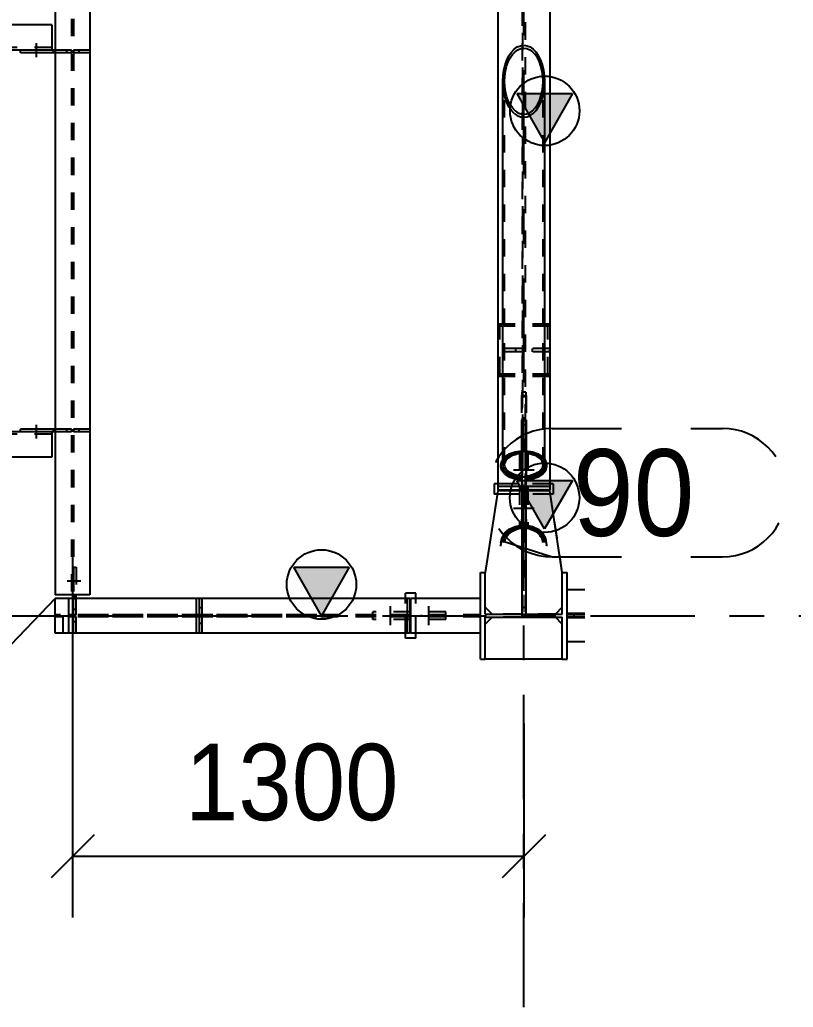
# Model space of a CAD drawing. Header units: millimetres. Extents: x 0 to 594, y 0 to 420.
# Drawn here: x 546.57 to 568.86, y 321.51 to 349.97 of the extents above; entities that cross this region are included whole.
import ezdxf

# ---------------------------------------------------------------- set-up
doc = ezdxf.new("R2010")
doc.units = ezdxf.units.MM
doc.header["$MEASUREMENT"] = 0
for name, pattern in [('XKITLINE00', [0]), ('XKITLINE02', [4, 2, -2]), ('XKITLINE03', [6, 3, -1, 1, -1]), ('XKITLINE04', [3, 0.5, -0.5, 0.5, -0.5, 0.5, -0.5])]:
    doc.linetypes.add(name, pattern=pattern)
for name, color, linetype in [('dimension', 7, 'Continuous'), ('grid', 7, 'Continuous'), ('mark', 7, 'Continuous'), ('part1', 7, 'Continuous')]:
    doc.layers.add(name, color=color, linetype=linetype)
doc.styles.add('STYLE_1', font='arial.ttf', dxfattribs={"height": 0.2})

# ---------------------------------------------------------------- blocks, each defined once
blk = doc.blocks.new('*D2944')
at = {"layer": 'mark', "color": 1, "linetype": 'XKITLINE00'}
for p, q in [((1714.029, 1872.445), (1707.972, 1866.12)), ((1701.21, 1866.12), (1707.972, 1866.12)), ((1707.972, 1866.12), (1707.972, 1866.12)), ((1701.21, 1862.42), (1707.972, 1862.42))]:
    blk.add_line(p, q, dxfattribs=at)
for centre, start, end in [((1701.21, 1864.27), 90, -90), ((1707.972, 1864.27), -90, 90)]:
    blk.add_arc(centre, 1.85, start, end, dxfattribs=at)
at = {"layer": 'mark', "color": 1, "style": 'STYLE_1', "width": 0.9}
blk.add_text('152', height=2.5, dxfattribs=at).set_placement((1701.81, 1863.02))
blk = doc.blocks.new('*D2950')
at = {"layer": 'grid', "color": 4, "linetype": 'XKITLINE03'}
blk.add_line((1687.456, 1871.945), (1739.284, 1871.945), dxfattribs=at)
blk = doc.blocks.new('*D2951')
at = {"layer": 'grid', "color": 4, "linetype": 'XKITLINE03'}
blk.add_line((1727.529, 1860.663), (1727.529, 1913.875), dxfattribs=at)
blk = doc.blocks.new('*D2952')
at = {"layer": 'part1', "color": 0, "linetype": 'XKITLINE00'}
for p, q in [((1726.279, 1870.695), (1726.279, 1873.195)), ((1726.279, 1873.195), (1726.419, 1873.195)), ((1726.419, 1871.99), (1726.419, 1873.195)), ((1728.639, 1873.195), (1728.779, 1873.195)), ((1728.639, 1871.99), (1728.639, 1873.195)), ((1728.779, 1870.695), (1728.779, 1873.195)), ((1726.419, 1871.99), (1728.639, 1871.99)), ((1726.419, 1871.9), (1728.639, 1871.9)), ((1726.419, 1870.695), (1726.419, 1871.9)), ((1728.639, 1870.695), (1728.639, 1871.9)), ((1726.279, 1870.695), (1726.419, 1870.695)), ((1728.639, 1870.695), (1728.779, 1870.695))]:
    blk.add_line(p, q, dxfattribs=at)
blk = doc.blocks.new('*D2955')
at = {"layer": 'part1', "color": 0, "linetype": 'XKITLINE00'}
for p, q in [((1714.029, 1905.145), (1714.029, 1872.545)), ((1715.029, 1905.145), (1715.029, 1872.545)), ((1715.029, 1872.545), (1714.029, 1872.545))]:
    blk.add_line(p, q, dxfattribs=at)
at = {"layer": 'part1', "color": 2, "linetype": 'XKITLINE04'}
for p, q in [((1714.501, 1905.145), (1714.501, 1872.545)), ((1714.556, 1905.145), (1714.556, 1872.545))]:
    blk.add_line(p, q, dxfattribs=at)
blk = doc.blocks.new('*D2960')
at = {"layer": 'part1', "color": 0, "linetype": 'XKITLINE00'}
for p, q in [((1709.115, 1876.515), (1709.115, 1877.245)), ((1713.929, 1877.245), (1709.115, 1877.245)), ((1713.929, 1877.245), (1713.929, 1876.515)), ((1713.929, 1876.515), (1709.115, 1876.515))]:
    blk.add_line(p, q, dxfattribs=at)
at = {"layer": 'part1', "color": 2, "linetype": 'XKITLINE04'}
for p, q in [((1709.943, 1876.515), (1709.943, 1877.245)), ((1709.145, 1876.515), (1709.173, 1877.175)), ((1713.929, 1877.175), (1709.173, 1877.175)), ((1709.913, 1876.515), (1709.885, 1877.175)), ((1709.115, 1876.515), (1709.145, 1876.515))]:
    blk.add_line(p, q, dxfattribs=at)
blk = doc.blocks.new('*D2961')
at = {"layer": 'part1', "color": 0, "linetype": 'XKITLINE00'}
for p, q in [((1714.029, 1877.325), (1713.029, 1877.325)), ((1713.029, 1877.245), (1713.029, 1877.325)), ((1714.029, 1877.245), (1713.929, 1877.245)), ((1713.979, 1877.245), (1713.979, 1877.325))]:
    blk.add_line(p, q, dxfattribs=at)
at = {"layer": 'part1', "color": 2, "linetype": 'XKITLINE04'}
for p, q in [((1713.029, 1877.245), (1713.029, 1877.325)), ((1713.929, 1877.245), (1713.029, 1877.245)), ((1714.501, 1877.325), (1713.979, 1877.325)), ((1713.979, 1877.245), (1713.979, 1877.325)), ((1714.501, 1877.245), (1713.979, 1877.245)), ((1714.029, 1877.245), (1714.029, 1877.325)), ((1714.029, 1877.245), (1714.029, 1877.325)), ((1714.029, 1877.325), (1714.029, 1877.245)), ((1714.351, 1877.325), (1714.351, 1877.245)), ((1714.501, 1877.325), (1714.501, 1877.245))]:
    blk.add_line(p, q, dxfattribs=at)
blk = doc.blocks.new('*D2962')
at = {"layer": 'part1', "color": 0, "linetype": 'XKITLINE00'}
blk.add_line((1713.479, 1877.45), (1713.479, 1877.05), dxfattribs=at)
blk.add_line((1713.479, 1877.45), (1713.479, 1877.05), dxfattribs=at)
blk = doc.blocks.new('*D2963')
at = {"layer": 'part1', "color": 2, "linetype": 'XKITLINE04'}
for p, q in [((1714.556, 1877.325), (1714.556, 1877.245)), ((1715.026, 1877.325), (1714.556, 1877.325)), ((1715.026, 1877.245), (1714.556, 1877.245)), ((1714.706, 1877.325), (1714.706, 1877.245)), ((1715.026, 1877.325), (1715.026, 1877.245))]:
    blk.add_line(p, q, dxfattribs=at)
blk = doc.blocks.new('*D2968')
at = {"layer": 'part1', "color": 0, "linetype": 'XKITLINE00'}
for p, q in [((1713.929, 1888.975), (1709.115, 1888.975)), ((1709.115, 1888.245), (1709.115, 1888.975)), ((1713.929, 1888.975), (1713.929, 1888.245)), ((1713.929, 1888.245), (1709.115, 1888.245))]:
    blk.add_line(p, q, dxfattribs=at)
at = {"layer": 'part1', "color": 2, "linetype": 'XKITLINE04'}
for p, q in [((1709.173, 1888.315), (1709.145, 1888.975)), ((1709.885, 1888.315), (1709.913, 1888.975)), ((1709.943, 1888.245), (1709.943, 1888.975)), ((1713.929, 1888.315), (1709.173, 1888.315))]:
    blk.add_line(p, q, dxfattribs=at)
blk = doc.blocks.new('*D2969')
at = {"layer": 'part1', "color": 2, "linetype": 'XKITLINE04'}
for p, q in [((1713.929, 1888.245), (1713.029, 1888.245)), ((1713.029, 1888.165), (1713.029, 1888.245)), ((1714.501, 1888.245), (1713.979, 1888.245)), ((1713.979, 1888.165), (1713.979, 1888.245)), ((1714.501, 1888.165), (1713.979, 1888.165)), ((1714.029, 1888.165), (1714.029, 1888.245)), ((1714.029, 1888.165), (1714.029, 1888.245)), ((1714.029, 1888.245), (1714.029, 1888.165)), ((1714.351, 1888.245), (1714.351, 1888.165)), ((1714.501, 1888.245), (1714.501, 1888.165))]:
    blk.add_line(p, q, dxfattribs=at)
at = {"layer": 'part1', "color": 0, "linetype": 'XKITLINE00'}
for p, q in [((1713.029, 1888.165), (1713.029, 1888.245)), ((1714.029, 1888.165), (1713.029, 1888.165)), ((1714.029, 1888.245), (1713.929, 1888.245)), ((1713.979, 1888.165), (1713.979, 1888.245))]:
    blk.add_line(p, q, dxfattribs=at)
blk = doc.blocks.new('*D2970')
at = {"layer": 'part1', "color": 0, "linetype": 'XKITLINE00'}
blk.add_line((1713.479, 1888.44), (1713.479, 1888.04), dxfattribs=at)
blk.add_line((1713.479, 1888.44), (1713.479, 1888.04), dxfattribs=at)
blk = doc.blocks.new('*D2971')
at = {"layer": 'part1', "color": 2, "linetype": 'XKITLINE04'}
for p, q in [((1714.556, 1888.245), (1714.556, 1888.165)), ((1715.026, 1888.245), (1714.556, 1888.245)), ((1715.026, 1888.165), (1714.556, 1888.165)), ((1714.706, 1888.245), (1714.706, 1888.165)), ((1715.026, 1888.245), (1715.026, 1888.165))]:
    blk.add_line(p, q, dxfattribs=at)
blk = doc.blocks.new('*D2987')
at = {"layer": 'part1', "color": 0, "linetype": 'XKITLINE00'}
for p, q in [((1727.342, 1888.334), (1727.434, 1888.372)), ((1727.434, 1888.372), (1727.529, 1888.385)), ((1727.529, 1888.385), (1727.624, 1888.372)), ((1727.624, 1888.372), (1727.716, 1888.334)), ((1727.04, 1887.957), (1727.101, 1888.081)), ((1727.101, 1888.081), (1727.173, 1888.187)), ((1727.137, 1888.02), (1727.203, 1888.117)), ((1727.173, 1888.187), (1727.254, 1888.272)), ((1727.203, 1888.117), (1727.277, 1888.195)), ((1727.254, 1888.272), (1727.342, 1888.334)), ((1727.277, 1888.195), (1727.357, 1888.252)), ((1727.357, 1888.252), (1727.442, 1888.287)), ((1727.442, 1888.287), (1727.529, 1888.299)), ((1727.529, 1888.299), (1727.616, 1888.287)), ((1727.616, 1888.287), (1727.7, 1888.252)), ((1727.7, 1888.252), (1727.781, 1888.195)), ((1727.716, 1888.334), (1727.804, 1888.272)), ((1727.855, 1888.117), (1727.781, 1888.195)), ((1727.885, 1888.187), (1727.804, 1888.272)), ((1727.921, 1888.02), (1727.855, 1888.117)), ((1727.957, 1888.081), (1727.885, 1888.187)), ((1728.018, 1887.957), (1727.957, 1888.081)), ((1726.954, 1887.668), (1726.99, 1887.818)), ((1726.99, 1887.818), (1727.04, 1887.957)), ((1727.001, 1887.641), (1727.034, 1887.779)), ((1727.034, 1887.779), (1727.08, 1887.907)), ((1727.08, 1887.907), (1727.137, 1888.02)), ((1727.978, 1887.907), (1727.921, 1888.02)), ((1728.024, 1887.779), (1727.978, 1887.907)), ((1728.068, 1887.818), (1728.018, 1887.957)), ((1728.057, 1887.641), (1728.024, 1887.779)), ((1728.104, 1887.668), (1728.068, 1887.818)), ((1726.924, 1887.347), (1726.931, 1887.509)), ((1726.931, 1887.509), (1726.954, 1887.668)), ((1726.974, 1887.347), (1726.981, 1887.496)), ((1726.981, 1887.496), (1727.001, 1887.641)), ((1728.077, 1887.496), (1728.057, 1887.641)), ((1728.084, 1887.347), (1728.077, 1887.496)), ((1728.127, 1887.509), (1728.104, 1887.668)), ((1728.134, 1887.347), (1728.127, 1887.509)), ((1726.924, 1876.298), (1726.924, 1887.347)), ((1726.931, 1887.185), (1726.924, 1887.347)), ((1726.981, 1887.198), (1726.974, 1887.347)), ((1727.001, 1887.053), (1726.981, 1887.198)), ((1728.057, 1887.053), (1728.077, 1887.198)), ((1728.077, 1887.198), (1728.084, 1887.347)), ((1728.127, 1887.185), (1728.134, 1887.347)), ((1728.134, 1876.298), (1728.134, 1887.347)), ((1726.954, 1887.026), (1726.931, 1887.185)), ((1726.99, 1886.876), (1726.954, 1887.026)), ((1727.034, 1886.915), (1727.001, 1887.053)), ((1727.08, 1886.787), (1727.034, 1886.915)), ((1728.134, 1885.595), (1727.334, 1886.995)), ((1727.334, 1886.995), (1728.934, 1886.995)), ((1727.978, 1886.787), (1728.024, 1886.915)), ((1728.024, 1886.915), (1728.057, 1887.053)), ((1728.068, 1886.876), (1728.104, 1887.026)), ((1728.104, 1887.026), (1728.127, 1887.185)), ((1728.934, 1886.995), (1728.134, 1885.595)), ((1727.04, 1886.737), (1726.99, 1886.876)), ((1727.101, 1886.613), (1727.04, 1886.737)), ((1727.137, 1886.674), (1727.08, 1886.787)), ((1727.203, 1886.577), (1727.137, 1886.674)), ((1727.855, 1886.577), (1727.921, 1886.674)), ((1727.921, 1886.674), (1727.978, 1886.787)), ((1727.957, 1886.613), (1728.018, 1886.737)), ((1728.018, 1886.737), (1728.068, 1886.876)), ((1727.173, 1886.507), (1727.101, 1886.613)), ((1727.254, 1886.422), (1727.173, 1886.507)), ((1727.277, 1886.499), (1727.203, 1886.577)), ((1727.254, 1886.422), (1727.342, 1886.36)), ((1727.277, 1886.499), (1727.357, 1886.441)), ((1727.342, 1886.36), (1727.434, 1886.322)), ((1727.357, 1886.441), (1727.442, 1886.407)), ((1727.442, 1886.407), (1727.529, 1886.395)), ((1727.529, 1886.395), (1727.616, 1886.407)), ((1727.616, 1886.407), (1727.7, 1886.441)), ((1727.624, 1886.322), (1727.716, 1886.36)), ((1727.7, 1886.441), (1727.781, 1886.499)), ((1727.716, 1886.36), (1727.804, 1886.422)), ((1727.781, 1886.499), (1727.855, 1886.577)), ((1727.804, 1886.422), (1727.885, 1886.507)), ((1727.885, 1886.507), (1727.957, 1886.613)), ((1727.434, 1886.322), (1727.529, 1886.309)), ((1727.529, 1886.309), (1727.624, 1886.322)), ((1727.459, 1877.59), (1727.529, 1877.587)), ((1727.459, 1877.59), (1727.459, 1875.949)), ((1727.529, 1877.587), (1727.599, 1877.59)), ((1727.599, 1877.59), (1727.599, 1875.949)), ((1726.931, 1876.243), (1726.924, 1876.298)), ((1726.954, 1876.189), (1726.931, 1876.243)), ((1726.99, 1876.138), (1726.954, 1876.189)), ((1726.99, 1876.138), (1727.04, 1876.091)), ((1728.018, 1876.091), (1728.068, 1876.138)), ((1728.068, 1876.138), (1728.104, 1876.189)), ((1728.104, 1876.189), (1728.127, 1876.243)), ((1728.127, 1876.243), (1728.134, 1876.298)), ((1727.04, 1876.091), (1727.101, 1876.049)), ((1727.101, 1876.049), (1727.173, 1876.013)), ((1727.173, 1876.013), (1727.254, 1875.984)), ((1727.254, 1875.984), (1727.342, 1875.963)), ((1727.342, 1875.963), (1727.434, 1875.95)), ((1727.434, 1875.95), (1727.459, 1875.949)), ((1727.599, 1875.949), (1727.624, 1875.95)), ((1727.624, 1875.95), (1727.716, 1875.963)), ((1727.716, 1875.963), (1727.804, 1875.984)), ((1727.804, 1875.984), (1727.885, 1876.013)), ((1727.885, 1876.013), (1727.957, 1876.049)), ((1727.957, 1876.049), (1728.018, 1876.091))]:
    blk.add_line(p, q, dxfattribs=at)
at = {"layer": 'part1', "color": 2, "linetype": 'XKITLINE04'}
for p, q in [((1726.974, 1876.298), (1726.974, 1887.347)), ((1728.084, 1876.298), (1728.084, 1887.347)), ((1727.459, 1878.289), (1727.529, 1878.292)), ((1727.459, 1878.289), (1727.459, 1877.59)), ((1727.459, 1878.26), (1727.529, 1878.263)), ((1727.529, 1878.292), (1727.599, 1878.289)), ((1727.529, 1878.263), (1727.599, 1878.26)), ((1727.599, 1878.289), (1727.599, 1877.59)), ((1727.459, 1877.619), (1727.529, 1877.616)), ((1727.529, 1877.616), (1727.599, 1877.619)), ((1726.931, 1876.353), (1726.954, 1876.407)), ((1726.99, 1876.458), (1726.954, 1876.407)), ((1727.001, 1876.398), (1726.981, 1876.349)), ((1727.04, 1876.505), (1726.99, 1876.458)), ((1727.001, 1876.398), (1727.034, 1876.445)), ((1727.034, 1876.445), (1727.04, 1876.45)), ((1727.04, 1876.505), (1727.101, 1876.548)), ((1727.04, 1876.45), (1727.08, 1876.488)), ((1727.137, 1876.527), (1727.08, 1876.488)), ((1727.101, 1876.548), (1727.173, 1876.583)), ((1727.203, 1876.56), (1727.137, 1876.527)), ((1727.173, 1876.583), (1727.254, 1876.612)), ((1727.277, 1876.586), (1727.203, 1876.56)), ((1727.254, 1876.612), (1727.342, 1876.634)), ((1727.357, 1876.606), (1727.277, 1876.586)), ((1727.342, 1876.634), (1727.434, 1876.646)), ((1727.442, 1876.618), (1727.357, 1876.606)), ((1727.434, 1876.646), (1727.459, 1876.648)), ((1727.442, 1876.618), (1727.459, 1876.618)), ((1727.599, 1876.648), (1727.624, 1876.646)), ((1727.599, 1876.618), (1727.616, 1876.618)), ((1727.616, 1876.618), (1727.624, 1876.617)), ((1727.624, 1876.646), (1727.716, 1876.634)), ((1727.624, 1876.617), (1727.7, 1876.606)), ((1727.781, 1876.586), (1727.7, 1876.606)), ((1727.716, 1876.634), (1727.804, 1876.612)), ((1727.855, 1876.56), (1727.781, 1876.586)), ((1727.804, 1876.612), (1727.885, 1876.583)), ((1727.921, 1876.527), (1727.855, 1876.56)), ((1727.885, 1876.583), (1727.957, 1876.548)), ((1727.978, 1876.488), (1727.921, 1876.527)), ((1727.957, 1876.548), (1728.018, 1876.505)), ((1728.024, 1876.445), (1727.978, 1876.488)), ((1728.018, 1876.505), (1728.068, 1876.458)), ((1728.057, 1876.398), (1728.024, 1876.445)), ((1728.077, 1876.349), (1728.057, 1876.398)), ((1728.104, 1876.407), (1728.068, 1876.458)), ((1728.127, 1876.353), (1728.104, 1876.407)), ((1726.924, 1876.298), (1726.931, 1876.353)), ((1726.974, 1876.298), (1726.981, 1876.349)), ((1726.981, 1876.248), (1726.974, 1876.298)), ((1727.001, 1876.198), (1726.981, 1876.248)), ((1727.034, 1876.151), (1727.001, 1876.198)), ((1727.034, 1876.151), (1727.04, 1876.146)), ((1727.04, 1876.146), (1727.08, 1876.108)), ((1727.137, 1876.069), (1727.08, 1876.108)), ((1727.978, 1876.108), (1727.921, 1876.069)), ((1728.024, 1876.151), (1727.978, 1876.108)), ((1728.024, 1876.151), (1728.057, 1876.198)), ((1728.077, 1876.248), (1728.057, 1876.198)), ((1728.084, 1876.298), (1728.077, 1876.349)), ((1728.077, 1876.248), (1728.084, 1876.298)), ((1728.134, 1876.298), (1728.127, 1876.353)), ((1727.203, 1876.036), (1727.137, 1876.069)), ((1727.277, 1876.01), (1727.203, 1876.036)), ((1727.357, 1875.99), (1727.277, 1876.01)), ((1727.442, 1875.979), (1727.357, 1875.99)), ((1727.442, 1875.979), (1727.459, 1875.978)), ((1727.599, 1875.978), (1727.616, 1875.979)), ((1727.616, 1875.979), (1727.624, 1875.98)), ((1727.624, 1875.98), (1727.7, 1875.99)), ((1727.781, 1876.01), (1727.7, 1875.99)), ((1727.855, 1876.036), (1727.781, 1876.01)), ((1727.921, 1876.069), (1727.855, 1876.036))]:
    blk.add_line(p, q, dxfattribs=at)
at = {"layer": 'part1', "color": 0, "linetype": 'XKITLINE00'}
blk.add_circle((1728.134, 1886.495), 1, dxfattribs=at)
at = {"layer": 'part1', "color": 0}
blk.add_solid([(1727.334, 1886.995), (1728.934, 1886.995), (1727.334, 1886.995), (1728.134, 1885.595)], dxfattribs=at)
blk = doc.blocks.new('*D2989')
at = {"layer": 'part1', "color": 2, "linetype": 'XKITLINE04'}
for p, q in [((1726.779, 1880.345), (1728.279, 1880.345)), ((1726.779, 1880.345), (1726.779, 1878.845)), ((1728.279, 1880.285), (1726.779, 1880.285)), ((1726.839, 1878.905), (1726.839, 1880.285)), ((1728.219, 1878.905), (1728.219, 1880.285)), ((1728.279, 1880.345), (1728.279, 1878.845)), ((1726.779, 1878.905), (1726.839, 1878.905)), ((1726.779, 1878.845), (1728.279, 1878.845)), ((1728.279, 1878.905), (1726.839, 1878.905))]:
    blk.add_line(p, q, dxfattribs=at)
blk = doc.blocks.new('*D2990')
at = {"layer": 'part1', "color": 0, "linetype": 'XKITLINE00'}
for p, q in [((1728.279, 1901.125), (1726.779, 1901.125)), ((1726.779, 1901.125), (1726.779, 1875.565)), ((1728.279, 1901.025), (1726.779, 1901.025)), ((1728.279, 1901.125), (1728.279, 1875.565)), ((1727.529, 1898.125), (1726.729, 1899.525)), ((1726.729, 1899.525), (1728.329, 1899.525)), ((1728.329, 1899.525), (1727.529, 1898.125)), ((1727.469, 1875.665), (1726.779, 1875.665)), ((1727.469, 1875.565), (1726.779, 1875.565)), ((1728.279, 1875.665), (1727.589, 1875.665)), ((1728.279, 1875.565), (1727.589, 1875.565))]:
    blk.add_line(p, q, dxfattribs=at)
at = {"layer": 'part1', "color": 2, "linetype": 'XKITLINE04'}
for p, q in [((1727.569, 1901.125), (1726.779, 1901.125)), ((1726.779, 1901.025), (1727.489, 1901.025)), ((1727.489, 1901.045), (1727.569, 1901.045)), ((1727.489, 1901.045), (1727.569, 1901.045)), ((1727.489, 1901.045), (1727.489, 1900.045)), ((1727.569, 1901.045), (1727.569, 1875.941)), ((1728.279, 1901.025), (1728.279, 1875.565)), ((1727.489, 1900.745), (1727.489, 1900.75)), ((1727.489, 1900.745), (1727.569, 1900.745)), ((1727.489, 1900.745), (1727.489, 1875.645)), ((1727.489, 1900.745), (1727.569, 1900.745)), ((1727.489, 1875.945), (1727.489, 1900.045)), ((1727.489, 1875.945), (1727.569, 1875.945)), ((1727.489, 1875.945), (1727.569, 1875.945)), ((1727.569, 1875.941), (1727.569, 1875.645)), ((1727.589, 1875.665), (1727.469, 1875.665)), ((1727.589, 1875.565), (1727.469, 1875.565)), ((1727.489, 1875.645), (1727.569, 1875.645)), ((1727.489, 1875.645), (1727.569, 1875.645))]:
    blk.add_line(p, q, dxfattribs=at)
at = {"layer": 'part1', "color": 0, "linetype": 'XKITLINE00'}
blk.add_circle((1727.529, 1899.025), 1, dxfattribs=at)
at = {"layer": 'part1', "color": 0}
blk.add_solid([(1726.729, 1899.525), (1728.329, 1899.525), (1726.729, 1899.525), (1727.529, 1898.125)], dxfattribs=at)
blk = doc.blocks.new('*D2991')
at = {"layer": 'part1', "color": 0, "linetype": 'XKITLINE00'}
for p, q in [((1721.701, 1871.945), (1720.901, 1873.345)), ((1720.901, 1873.345), (1722.501, 1873.345)), ((1722.501, 1873.345), (1721.701, 1871.945)), ((1714.029, 1871.445), (1714.029, 1872.445)), ((1724.259, 1872.445), (1714.029, 1872.445)), ((1724.179, 1871.445), (1724.179, 1872.445)), ((1724.259, 1871.445), (1724.259, 1872.445)), ((1724.259, 1871.445), (1714.029, 1871.445))]:
    blk.add_line(p, q, dxfattribs=at)
at = {"layer": 'part1', "color": 2, "linetype": 'XKITLINE04'}
for p, q in [((1724.179, 1871.973), (1714.029, 1871.973)), ((1724.179, 1871.918), (1714.029, 1871.918)), ((1718.261, 1871.918), (1714.029, 1871.918)), ((1723.879, 1871.918), (1723.879, 1871.973)), ((1724.127, 1871.973), (1723.884, 1871.973)), ((1724.259, 1871.445), (1724.259, 1871.918))]:
    blk.add_line(p, q, dxfattribs=at)
at = {"layer": 'part1', "color": 0, "linetype": 'XKITLINE00'}
blk.add_circle((1721.701, 1872.845), 1, dxfattribs=at)
at = {"layer": 'part1', "color": 0}
blk.add_solid([(1720.901, 1873.345), (1722.501, 1873.345), (1720.901, 1873.345), (1721.701, 1871.945)], dxfattribs=at)
blk = doc.blocks.new('*D3000')
at = {"layer": 'mark', "color": 1, "linetype": 'XKITLINE02'}
for p, q in [((1728.346, 1877.344), (1733.255, 1877.344)), ((1726.931, 1874.094), (1728.346, 1873.644)), ((1728.346, 1873.644), (1733.255, 1873.644)), ((1728.346, 1873.644), (1728.346, 1873.644))]:
    blk.add_line(p, q, dxfattribs=at)
for centre, start, end in [((1728.346, 1875.494), 90, -90), ((1733.255, 1875.494), -90, 90)]:
    blk.add_arc(centre, 1.85, start, end, dxfattribs=at)
at = {"layer": 'mark', "color": 1, "style": 'STYLE_1', "width": 0.9}
blk.add_text('90', height=2.5, dxfattribs=at).set_placement((1728.946, 1874.244))
blk = doc.blocks.new('*D3001')
at = {"layer": 'part1', "color": 2, "linetype": 'XKITLINE04'}
for p, q in [((1726.619, 1871.9), (1726.419, 1871.7)), ((1728.439, 1871.9), (1726.619, 1871.9)), ((1728.639, 1871.7), (1728.439, 1871.9)), ((1726.419, 1870.695), (1726.419, 1871.7)), ((1728.639, 1870.695), (1728.639, 1871.7)), ((1728.639, 1870.695), (1726.419, 1870.695))]:
    blk.add_line(p, q, dxfattribs=at)
blk = doc.blocks.new('*D3002')
at = {"layer": 'part1', "color": 2, "linetype": 'XKITLINE04'}
for p, q in [((1726.619, 1871.9), (1726.419, 1871.7)), ((1728.439, 1871.9), (1726.619, 1871.9)), ((1728.639, 1871.7), (1728.439, 1871.9)), ((1726.419, 1870.695), (1726.419, 1871.7)), ((1728.639, 1870.695), (1728.639, 1871.7)), ((1728.639, 1870.695), (1726.419, 1870.695))]:
    blk.add_line(p, q, dxfattribs=at)
blk = doc.blocks.new('*D3003')
at = {"layer": 'part1', "color": 2, "linetype": 'XKITLINE04'}
for p, q in [((1728.779, 1871.885), (1728.779, 1872.005)), ((1728.779, 1871.885), (1728.779, 1872.005)), ((1728.979, 1871.885), (1728.979, 1872.005))]:
    blk.add_line(p, q, dxfattribs=at)
at = {"layer": 'part1', "color": 0, "linetype": 'XKITLINE00'}
for p, q in [((1729.284, 1872.005), (1728.779, 1872.005)), ((1729.284, 1871.885), (1728.779, 1871.885))]:
    blk.add_line(p, q, dxfattribs=at)
blk = doc.blocks.new('*D3004')
at = {"layer": 'part1', "color": 0, "linetype": 'XKITLINE00'}
for p, q in [((1729.284, 1872.695), (1728.779, 1872.695)), ((1729.284, 1871.195), (1728.779, 1871.195))]:
    blk.add_line(p, q, dxfattribs=at)
at = {"layer": 'part1', "color": 2, "linetype": 'XKITLINE04'}
for p, q in [((1728.779, 1871.195), (1728.779, 1872.695)), ((1729.284, 1871.978), (1728.779, 1871.978)), ((1729.284, 1871.913), (1728.779, 1871.913))]:
    blk.add_line(p, q, dxfattribs=at)
blk = doc.blocks.new('*D3005')
at = {"layer": 'part1', "color": 2, "linetype": 'XKITLINE04'}
for p, q in [((1729.284, 1872.005), (1728.779, 1872.005)), ((1728.779, 1871.885), (1728.779, 1872.005)), ((1728.779, 1871.885), (1728.779, 1872.005)), ((1729.284, 1871.885), (1728.779, 1871.885)), ((1728.979, 1871.885), (1728.979, 1872.005))]:
    blk.add_line(p, q, dxfattribs=at)
blk = doc.blocks.new('*D3006')
at = {"layer": 'part1', "color": 0, "linetype": 'XKITLINE00'}
for p, q in [((1726.619, 1871.9), (1726.419, 1871.7)), ((1728.639, 1871.7), (1728.439, 1871.9)), ((1728.639, 1870.695), (1726.419, 1870.695))]:
    blk.add_line(p, q, dxfattribs=at)
at = {"layer": 'part1', "color": 2, "linetype": 'XKITLINE04'}
for p, q in [((1728.439, 1871.9), (1726.619, 1871.9)), ((1726.419, 1870.695), (1726.419, 1871.7)), ((1728.639, 1870.695), (1728.639, 1871.7))]:
    blk.add_line(p, q, dxfattribs=at)
blk = doc.blocks.new('*D3007')
at = {"layer": 'part1', "color": 0, "linetype": 'XKITLINE00'}
for p, q in [((1728.13, 1874.446), (1727.33, 1875.846)), ((1727.33, 1875.846), (1728.93, 1875.846)), ((1728.93, 1875.846), (1728.13, 1874.446))]:
    blk.add_line(p, q, dxfattribs=at)
at = {"layer": 'part1', "color": 2, "linetype": 'XKITLINE04'}
for p, q in [((1727.459, 1874.727), (1727.459, 1874.467)), ((1727.599, 1874.727), (1727.599, 1874.467)), ((1727.101, 1874.367), (1727.173, 1874.418)), ((1727.173, 1874.418), (1727.254, 1874.458)), ((1727.203, 1874.384), (1727.277, 1874.422)), ((1727.254, 1874.458), (1727.342, 1874.488)), ((1727.277, 1874.422), (1727.357, 1874.449)), ((1727.342, 1874.488), (1727.434, 1874.506)), ((1727.357, 1874.449), (1727.442, 1874.466)), ((1727.434, 1874.506), (1727.459, 1874.508)), ((1727.442, 1874.466), (1727.459, 1874.467)), ((1727.599, 1874.508), (1727.624, 1874.506)), ((1727.599, 1874.467), (1727.616, 1874.466)), ((1727.616, 1874.466), (1727.7, 1874.449)), ((1727.624, 1874.506), (1727.716, 1874.488)), ((1727.7, 1874.449), (1727.781, 1874.422)), ((1727.716, 1874.488), (1727.804, 1874.458)), ((1727.781, 1874.422), (1727.855, 1874.384)), ((1727.804, 1874.458), (1727.885, 1874.418)), ((1727.885, 1874.418), (1727.957, 1874.367)), ((1726.931, 1874.094), (1726.954, 1874.169)), ((1726.954, 1874.169), (1726.99, 1874.241)), ((1726.981, 1874.087), (1727.001, 1874.157)), ((1726.99, 1874.241), (1727.04, 1874.308)), ((1727.001, 1874.157), (1727.034, 1874.223)), ((1727.034, 1874.223), (1727.08, 1874.284)), ((1727.04, 1874.308), (1727.101, 1874.367)), ((1727.08, 1874.284), (1727.137, 1874.338)), ((1727.137, 1874.338), (1727.203, 1874.384)), ((1727.855, 1874.384), (1727.921, 1874.338)), ((1727.921, 1874.338), (1727.978, 1874.284)), ((1727.957, 1874.367), (1728.018, 1874.308)), ((1728.024, 1874.223), (1727.978, 1874.284)), ((1728.068, 1874.241), (1728.018, 1874.308)), ((1728.057, 1874.157), (1728.024, 1874.223)), ((1728.077, 1874.087), (1728.057, 1874.157)), ((1728.104, 1874.169), (1728.068, 1874.241)), ((1728.127, 1874.094), (1728.104, 1874.169)), ((1726.928, 1874.055), (1726.931, 1874.094)), ((1726.978, 1874.055), (1726.981, 1874.087)), ((1728.08, 1874.055), (1728.077, 1874.087)), ((1728.13, 1874.055), (1728.127, 1874.094))]:
    blk.add_line(p, q, dxfattribs=at)
at = {"layer": 'part1', "color": 0, "linetype": 'XKITLINE00'}
blk.add_circle((1728.13, 1875.346), 1, dxfattribs=at)
at = {"layer": 'part1', "color": 0}
blk.add_solid([(1727.33, 1875.846), (1728.93, 1875.846), (1727.33, 1875.846), (1728.13, 1874.446)], dxfattribs=at)
blk = doc.blocks.new('*D3008')
at = {"layer": 'part1', "color": 2, "linetype": 'XKITLINE04'}
for p, q in [((1727.489, 1875.545), (1727.489, 1871.99)), ((1727.489, 1875.545), (1727.569, 1875.545)), ((1727.489, 1875.545), (1727.569, 1875.545)), ((1727.569, 1875.545), (1727.569, 1871.99)), ((1727.489, 1875.245), (1727.569, 1875.245)), ((1727.489, 1875.245), (1727.569, 1875.245)), ((1727.489, 1872.19), (1727.569, 1872.19)), ((1727.489, 1872.19), (1727.569, 1872.19)), ((1727.489, 1871.99), (1727.569, 1871.99)), ((1727.489, 1871.99), (1727.569, 1871.99))]:
    blk.add_line(p, q, dxfattribs=at)
blk = doc.blocks.new('*D3009')
at = {"layer": 'part1', "color": 2, "linetype": 'XKITLINE04'}
for p, q in [((1727.469, 1878.392), (1727.469, 1875.841)), ((1727.589, 1878.392), (1727.469, 1878.392)), ((1727.589, 1878.392), (1727.589, 1875.912)), ((1727.469, 1875.845), (1727.589, 1875.845)), ((1727.469, 1875.841), (1727.589, 1875.841)), ((1727.469, 1875.25), (1727.589, 1875.25)), ((1727.469, 1875.245), (1727.589, 1875.245)), ((1727.469, 1872.19), (1727.589, 1872.19)), ((1727.469, 1871.99), (1727.589, 1871.99)), ((1727.469, 1871.99), (1727.589, 1871.99))]:
    blk.add_line(p, q, dxfattribs=at)
at = {"layer": 'part1', "color": 0, "linetype": 'XKITLINE00'}
for p, q in [((1727.469, 1877.589), (1727.469, 1871.99)), ((1727.589, 1877.589), (1727.589, 1871.99)), ((1727.469, 1877.454), (1727.589, 1877.454))]:
    blk.add_line(p, q, dxfattribs=at)
blk = doc.blocks.new('*D3010')
at = {"layer": 'part1', "color": 2, "linetype": 'XKITLINE04'}
for p, q in [((1727.489, 1879.645), (1726.779, 1879.645)), ((1726.779, 1879.645), (1726.779, 1879.545)), ((1727.489, 1879.545), (1726.779, 1879.545)), ((1727.289, 1879.645), (1727.289, 1879.545)), ((1727.489, 1879.645), (1727.489, 1879.545))]:
    blk.add_line(p, q, dxfattribs=at)
blk = doc.blocks.new('*D3011')
at = {"layer": 'part1', "color": 0, "linetype": 'XKITLINE02'}
blk.add_line((1727.229, 1876.145), (1727.829, 1876.145), dxfattribs=at)
blk.add_line((1727.229, 1876.145), (1727.829, 1876.145), dxfattribs=at)
blk.add_line((1727.229, 1876.145), (1727.829, 1876.145), dxfattribs=at)
blk.add_line((1727.229, 1876.145), (1727.829, 1876.145), dxfattribs=at)
blk.add_line((1727.229, 1876.145), (1727.829, 1876.145), dxfattribs=at)
blk = doc.blocks.new('*D3012')
at = {"layer": 'part1', "color": 0, "linetype": 'XKITLINE02'}
blk.add_line((1727.229, 1875.045), (1727.829, 1875.045), dxfattribs=at)
blk.add_line((1727.229, 1875.045), (1727.829, 1875.045), dxfattribs=at)
blk.add_line((1727.229, 1875.045), (1727.829, 1875.045), dxfattribs=at)
blk.add_line((1727.229, 1875.045), (1727.829, 1875.045), dxfattribs=at)
blk.add_line((1727.229, 1875.045), (1727.829, 1875.045), dxfattribs=at)
blk = doc.blocks.new('*D3013')
at = {"layer": 'part1', "color": 2, "linetype": 'XKITLINE04'}
for p, q in [((1727.569, 1876.645), (1727.569, 1874.545)), ((1727.649, 1876.645), (1727.569, 1876.645)), ((1727.649, 1876.645), (1727.649, 1874.545)), ((1727.649, 1874.545), (1727.569, 1874.545))]:
    blk.add_line(p, q, dxfattribs=at)
blk = doc.blocks.new('*D3014')
at = {"layer": 'part1', "color": 2, "linetype": 'XKITLINE04'}
for p, q in [((1727.409, 1876.645), (1727.409, 1874.545)), ((1727.489, 1876.645), (1727.409, 1876.645)), ((1727.489, 1876.645), (1727.489, 1874.545)), ((1727.489, 1874.545), (1727.409, 1874.545))]:
    blk.add_line(p, q, dxfattribs=at)
blk = doc.blocks.new('*D3015')
at = {"layer": 'part1', "color": 0, "linetype": 'XKITLINE00'}
for p, q in [((1726.679, 1875.745), (1726.679, 1875.445)), ((1726.779, 1875.745), (1726.679, 1875.745)), ((1728.379, 1875.745), (1728.279, 1875.745)), ((1728.379, 1875.745), (1728.379, 1875.445)), ((1726.764, 1875.445), (1726.679, 1875.445)), ((1728.379, 1875.445), (1728.294, 1875.445))]:
    blk.add_line(p, q, dxfattribs=at)
at = {"layer": 'part1', "color": 2, "linetype": 'XKITLINE04'}
for p, q in [((1728.279, 1875.745), (1726.779, 1875.745)), ((1728.294, 1875.445), (1726.764, 1875.445))]:
    blk.add_line(p, q, dxfattribs=at)
blk = doc.blocks.new('*D3016')
at = {"layer": 'part1', "color": 2, "linetype": 'XKITLINE04'}
for p, q in [((1726.779, 1875.545), (1726.419, 1873.195)), ((1728.279, 1875.545), (1726.779, 1875.545)), ((1728.639, 1873.195), (1728.279, 1875.545)), ((1726.419, 1872.19), (1726.419, 1873.195)), ((1728.639, 1872.19), (1728.639, 1873.195)), ((1726.619, 1871.99), (1726.419, 1872.19)), ((1728.639, 1872.19), (1728.439, 1871.99)), ((1728.439, 1871.99), (1726.619, 1871.99))]:
    blk.add_line(p, q, dxfattribs=at)
blk = doc.blocks.new('*D3017')
at = {"layer": 'part1', "color": 0, "linetype": 'XKITLINE00'}
for p, q in [((1726.779, 1875.545), (1726.419, 1873.195)), ((1727.469, 1875.545), (1726.779, 1875.545)), ((1728.279, 1875.545), (1727.589, 1875.545)), ((1728.639, 1873.195), (1728.279, 1875.545)), ((1726.619, 1871.99), (1726.419, 1872.19)), ((1728.639, 1872.19), (1728.439, 1871.99))]:
    blk.add_line(p, q, dxfattribs=at)
at = {"layer": 'part1', "color": 2, "linetype": 'XKITLINE04'}
for p, q in [((1727.589, 1875.545), (1727.469, 1875.545)), ((1726.419, 1872.19), (1726.419, 1873.195)), ((1728.639, 1872.19), (1728.639, 1873.195)), ((1728.439, 1871.99), (1726.619, 1871.99))]:
    blk.add_line(p, q, dxfattribs=at)
blk = doc.blocks.new('*D3018')
at = {"layer": 'part1', "color": 2, "linetype": 'XKITLINE04'}
for p, q in [((1726.679, 1875.745), (1726.679, 1875.445)), ((1728.379, 1875.745), (1726.679, 1875.745)), ((1728.379, 1875.745), (1728.379, 1875.445)), ((1728.379, 1875.445), (1726.679, 1875.445))]:
    blk.add_line(p, q, dxfattribs=at)
blk = doc.blocks.new('*D3019')
at = {"layer": 'part1', "color": 2, "linetype": 'XKITLINE04'}
for p, q in [((1727.469, 1875.377), (1727.469, 1871.99)), ((1727.589, 1875.377), (1727.589, 1871.99)), ((1727.469, 1875.122), (1727.589, 1875.122)), ((1727.469, 1872.19), (1727.589, 1872.19)), ((1727.469, 1871.99), (1727.589, 1871.99))]:
    blk.add_line(p, q, dxfattribs=at)
blk = doc.blocks.new('*D3020')
at = {"layer": 'part1', "color": 2, "linetype": 'XKITLINE04'}
for p, q in [((1726.977, 1874.321), (1727.11, 1874.439)), ((1726.977, 1874.286), (1727.11, 1874.405)), ((1727.11, 1874.439), (1727.278, 1874.521)), ((1727.11, 1874.405), (1727.278, 1874.487)), ((1727.278, 1874.521), (1727.469, 1874.559)), ((1727.278, 1874.487), (1727.469, 1874.525)), ((1727.278, 1874.487), (1727.278, 1874.521)), ((1727.469, 1874.559), (1727.469, 1873.95)), ((1726.864, 1873.982), (1726.893, 1874.141)), ((1726.871, 1874.055), (1726.893, 1874.175)), ((1726.893, 1874.175), (1726.977, 1874.321)), ((1726.893, 1874.141), (1726.977, 1874.286)), ((1726.864, 1873.982), (1726.864, 1873.997)), ((1726.87, 1873.95), (1726.864, 1873.982))]:
    blk.add_line(p, q, dxfattribs=at)
blk = doc.blocks.new('*D3021')
at = {"layer": 'part1', "color": 2, "linetype": 'XKITLINE04'}
for p, q in [((1727.589, 1874.559), (1727.589, 1873.95)), ((1727.589, 1874.559), (1727.78, 1874.521)), ((1727.589, 1874.525), (1727.78, 1874.487)), ((1727.78, 1874.521), (1727.948, 1874.439)), ((1727.78, 1874.487), (1727.78, 1874.521)), ((1727.78, 1874.487), (1727.948, 1874.405)), ((1727.948, 1874.439), (1728.081, 1874.321)), ((1727.948, 1874.405), (1728.081, 1874.286)), ((1728.165, 1874.175), (1728.081, 1874.321)), ((1728.165, 1874.141), (1728.081, 1874.286)), ((1728.187, 1874.055), (1728.165, 1874.175)), ((1728.194, 1873.982), (1728.165, 1874.141)), ((1728.188, 1873.95), (1728.194, 1873.982)), ((1728.194, 1873.982), (1728.194, 1873.997))]:
    blk.add_line(p, q, dxfattribs=at)
blk = doc.blocks.new('*D3022')
at = {"layer": 'part1', "color": 2, "linetype": 'XKITLINE04'}
for p, q in [((1727.459, 1876.683), (1727.278, 1876.657)), ((1727.469, 1876.684), (1727.469, 1875.863)), ((1726.977, 1876.466), (1726.893, 1876.362)), ((1726.977, 1876.515), (1726.924, 1876.449)), ((1727.11, 1876.599), (1726.977, 1876.515)), ((1727.11, 1876.55), (1726.977, 1876.466)), ((1727.278, 1876.657), (1727.11, 1876.599)), ((1727.278, 1876.608), (1727.11, 1876.55)), ((1727.278, 1876.608), (1727.278, 1876.657)), ((1727.469, 1876.635), (1727.278, 1876.608)), ((1726.864, 1876.249), (1726.893, 1876.362))]:
    blk.add_line(p, q, dxfattribs=at)
at = {"layer": 'part1', "color": 0, "linetype": 'XKITLINE00'}
for p, q in [((1727.469, 1876.684), (1727.459, 1876.683)), ((1726.864, 1876.298), (1726.893, 1876.411)), ((1726.924, 1876.449), (1726.893, 1876.411)), ((1726.864, 1876.249), (1726.864, 1876.298)), ((1726.893, 1876.185), (1726.864, 1876.298)), ((1726.893, 1876.136), (1726.864, 1876.249)), ((1726.977, 1876.082), (1726.893, 1876.185)), ((1726.977, 1876.033), (1726.893, 1876.136)), ((1726.977, 1876.082), (1727.11, 1875.997)), ((1726.977, 1876.033), (1727.11, 1875.949)), ((1727.11, 1875.997), (1727.278, 1875.939)), ((1727.11, 1875.949), (1727.278, 1875.89)), ((1727.278, 1875.89), (1727.278, 1875.939)), ((1727.278, 1875.939), (1727.469, 1875.912)), ((1727.278, 1875.89), (1727.469, 1875.863))]:
    blk.add_line(p, q, dxfattribs=at)
blk = doc.blocks.new('*D3023')
at = {"layer": 'part1', "color": 0, "linetype": 'XKITLINE00'}
for p, q in [((1727.599, 1876.683), (1727.589, 1876.684)), ((1728.165, 1876.411), (1728.134, 1876.449)), ((1728.194, 1876.298), (1728.165, 1876.411)), ((1728.081, 1876.082), (1728.165, 1876.185)), ((1728.081, 1876.033), (1728.165, 1876.136)), ((1728.165, 1876.185), (1728.194, 1876.298)), ((1728.165, 1876.136), (1728.194, 1876.249)), ((1728.194, 1876.249), (1728.194, 1876.298)), ((1727.589, 1875.912), (1727.78, 1875.939)), ((1727.589, 1875.863), (1727.78, 1875.89)), ((1727.78, 1875.939), (1727.948, 1875.997)), ((1727.78, 1875.89), (1727.948, 1875.949)), ((1727.78, 1875.89), (1727.78, 1875.939)), ((1727.948, 1875.997), (1728.081, 1876.082)), ((1727.948, 1875.949), (1728.081, 1876.033))]:
    blk.add_line(p, q, dxfattribs=at)
at = {"layer": 'part1', "color": 2, "linetype": 'XKITLINE04'}
for p, q in [((1727.589, 1876.684), (1727.589, 1875.863)), ((1727.78, 1876.657), (1727.599, 1876.683)), ((1727.78, 1876.608), (1727.589, 1876.635)), ((1727.948, 1876.599), (1727.78, 1876.657)), ((1727.78, 1876.608), (1727.78, 1876.657)), ((1727.78, 1876.608), (1727.948, 1876.55)), ((1728.081, 1876.515), (1727.948, 1876.599)), ((1727.948, 1876.55), (1728.081, 1876.466)), ((1728.134, 1876.449), (1728.081, 1876.515)), ((1728.165, 1876.362), (1728.081, 1876.466)), ((1728.194, 1876.249), (1728.165, 1876.362))]:
    blk.add_line(p, q, dxfattribs=at)
blk = doc.blocks.new('*D3024')
at = {"layer": 'part1', "color": 2, "linetype": 'XKITLINE04'}
for p, q in [((1728.286, 1879.645), (1727.569, 1879.645)), ((1727.569, 1879.645), (1727.569, 1879.545)), ((1728.286, 1879.545), (1727.569, 1879.545)), ((1727.769, 1879.645), (1727.769, 1879.545)), ((1728.279, 1879.545), (1728.279, 1879.645))]:
    blk.add_line(p, q, dxfattribs=at)
at = {"layer": 'part1', "color": 0, "linetype": 'XKITLINE00'}
for p, q in [((1728.286, 1879.645), (1728.279, 1879.645)), ((1728.286, 1879.545), (1728.279, 1879.545)), ((1728.286, 1879.545), (1728.286, 1879.645))]:
    blk.add_line(p, q, dxfattribs=at)
blk = doc.blocks.new('*D3025')
at = {"layer": 'part1', "color": 2, "linetype": 'XKITLINE04'}
for p, q in [((1714.556, 1871.445), (1714.556, 1871.918)), ((1714.636, 1871.918), (1714.556, 1871.918)), ((1714.636, 1871.445), (1714.636, 1871.918)), ((1714.636, 1871.768), (1714.556, 1871.768)), ((1714.636, 1871.445), (1714.556, 1871.445))]:
    blk.add_line(p, q, dxfattribs=at)
blk = doc.blocks.new('*D3026')
at = {"layer": 'part1', "color": 2, "linetype": 'XKITLINE04'}
for p, q in [((1725.279, 1871.918), (1723.179, 1871.918)), ((1723.179, 1871.838), (1723.179, 1871.918)), ((1725.279, 1871.838), (1723.179, 1871.838)), ((1725.279, 1871.838), (1725.279, 1871.918))]:
    blk.add_line(p, q, dxfattribs=at)
blk = doc.blocks.new('*D3027')
at = {"layer": 'part1', "color": 2, "linetype": 'XKITLINE04'}
for p, q in [((1718.261, 1871.918), (1718.181, 1871.918)), ((1718.181, 1871.445), (1718.181, 1871.918)), ((1718.261, 1871.445), (1718.261, 1871.918)), ((1718.261, 1871.718), (1718.181, 1871.718)), ((1718.261, 1871.445), (1718.181, 1871.445))]:
    blk.add_line(p, q, dxfattribs=at)
blk = doc.blocks.new('*D3028')
at = {"layer": 'part1', "color": 2, "linetype": 'XKITLINE04'}
for p, q in [((1726.619, 1871.9), (1726.419, 1871.7)), ((1728.439, 1871.9), (1726.619, 1871.9)), ((1728.639, 1871.7), (1728.439, 1871.9)), ((1726.419, 1870.695), (1726.419, 1871.7)), ((1728.639, 1870.695), (1728.639, 1871.7)), ((1728.639, 1870.695), (1726.419, 1870.695))]:
    blk.add_line(p, q, dxfattribs=at)
blk = doc.blocks.new('*D3029')
at = {"layer": 'part1', "color": 0, "linetype": 'XKITLINE02'}
blk.add_line((1714.769, 1872.945), (1714.369, 1872.945), dxfattribs=at)
blk.add_line((1714.769, 1872.945), (1714.369, 1872.945), dxfattribs=at)
blk = doc.blocks.new('*D3030')
at = {"layer": 'part1', "color": 2, "linetype": 'XKITLINE04'}
for p, q in [((1714.556, 1873.345), (1714.556, 1872.545)), ((1714.556, 1873.345), (1714.636, 1873.345)), ((1714.556, 1873.345), (1714.636, 1873.345)), ((1714.556, 1873.345), (1714.556, 1872.545)), ((1714.636, 1873.345), (1714.636, 1872.545)), ((1714.636, 1873.345), (1714.636, 1872.545)), ((1714.556, 1872.495), (1714.636, 1872.495)), ((1714.556, 1872.445), (1714.636, 1872.445)), ((1714.556, 1872.445), (1714.636, 1872.445)), ((1714.556, 1871.973), (1714.556, 1872.445)), ((1714.556, 1872.445), (1714.636, 1872.445)), ((1714.556, 1872.445), (1714.636, 1872.445)), ((1714.556, 1871.973), (1714.556, 1872.445)), ((1714.636, 1871.973), (1714.636, 1872.445)), ((1714.636, 1871.973), (1714.636, 1872.445)), ((1714.636, 1872.123), (1714.556, 1872.123)), ((1714.636, 1871.973), (1714.556, 1871.973))]:
    blk.add_line(p, q, dxfattribs=at)
at = {"layer": 'part1', "color": 0, "linetype": 'XKITLINE00'}
for p, q in [((1714.556, 1872.445), (1714.556, 1872.545)), ((1714.556, 1872.495), (1714.636, 1872.495)), ((1714.636, 1872.445), (1714.636, 1872.545))]:
    blk.add_line(p, q, dxfattribs=at)
blk = doc.blocks.new('*D3031')
at = {"layer": 'part1', "color": 2, "linetype": 'XKITLINE04'}
for p, q in [((1714.261, 1871.445), (1714.261, 1872.445)), ((1717.885, 1872.445), (1714.261, 1872.445)), ((1714.421, 1871.973), (1714.421, 1872.445)), ((1721.725, 1872.445), (1718.101, 1872.445)), ((1718.101, 1871.973), (1718.101, 1872.445)), ((1718.261, 1871.445), (1718.261, 1872.445)), ((1721.565, 1871.973), (1714.421, 1871.973)), ((1714.421, 1871.445), (1714.421, 1871.918)), ((1721.565, 1871.918), (1714.421, 1871.918)), ((1718.101, 1871.445), (1718.101, 1871.918)), ((1717.885, 1871.445), (1714.261, 1871.445)), ((1721.725, 1871.445), (1718.101, 1871.445))]:
    blk.add_line(p, q, dxfattribs=at)
blk = doc.blocks.new('*D3032')
at = {"layer": 'part1', "color": 2, "linetype": 'XKITLINE04'}
for p, q in [((1724.419, 1872.595), (1724.119, 1872.595)), ((1724.119, 1871.295), (1724.119, 1872.595)), ((1724.419, 1871.295), (1724.419, 1872.595)), ((1724.419, 1871.295), (1724.119, 1871.295))]:
    blk.add_line(p, q, dxfattribs=at)
blk = doc.blocks.new('*D3033')
at = {"layer": 'part1', "color": 2, "linetype": 'XKITLINE04'}
for p, q in [((1728.279, 1880.345), (1726.779, 1880.345)), ((1726.779, 1880.345), (1726.779, 1878.845)), ((1728.279, 1880.345), (1728.279, 1878.845)), ((1728.279, 1878.845), (1726.779, 1878.845))]:
    blk.add_line(p, q, dxfattribs=at)
blk = doc.blocks.new('*D3034')
at = {"layer": 'part1', "color": 2, "linetype": 'XKITLINE04'}
for p, q in [((1718.181, 1871.973), (1718.181, 1872.445)), ((1718.261, 1872.445), (1718.181, 1872.445)), ((1718.261, 1871.973), (1718.261, 1872.445)), ((1718.261, 1872.173), (1718.181, 1872.173)), ((1718.261, 1871.973), (1718.181, 1871.973))]:
    blk.add_line(p, q, dxfattribs=at)
blk = doc.blocks.new('*D3035')
at = {"layer": 'part1', "color": 2, "linetype": 'XKITLINE04'}
for p, q in [((1725.279, 1872.053), (1723.179, 1872.053)), ((1723.179, 1871.973), (1723.179, 1872.053)), ((1725.279, 1871.973), (1723.179, 1871.973)), ((1725.279, 1871.973), (1725.279, 1872.053))]:
    blk.add_line(p, q, dxfattribs=at)
blk = doc.blocks.new('*D3036')
at = {"layer": 'part1', "color": 0, "linetype": 'XKITLINE00'}
for p, q in [((1726.279, 1872.445), (1724.279, 1872.445)), ((1724.279, 1871.445), (1724.279, 1872.445)), ((1726.279, 1871.445), (1724.279, 1871.445))]:
    blk.add_line(p, q, dxfattribs=at)
at = {"layer": 'part1', "color": 2, "linetype": 'XKITLINE04'}
for p, q in [((1726.279, 1871.445), (1726.279, 1872.445)), ((1726.279, 1871.973), (1724.279, 1871.973)), ((1726.279, 1871.918), (1724.279, 1871.918)), ((1724.579, 1871.918), (1724.579, 1871.973))]:
    blk.add_line(p, q, dxfattribs=at)
blk = doc.blocks.new('*D3037')
at = {"layer": 'part1', "color": 0, "linetype": 'XKITLINE02'}
blk.add_line((1723.679, 1872.22), (1723.679, 1871.67), dxfattribs=at)
blk.add_line((1723.679, 1872.22), (1723.679, 1871.67), dxfattribs=at)
blk = doc.blocks.new('*D3038')
at = {"layer": 'part1', "color": 0, "linetype": 'XKITLINE02'}
blk.add_line((1724.779, 1872.22), (1724.779, 1871.67), dxfattribs=at)
blk.add_line((1724.779, 1872.22), (1724.779, 1871.67), dxfattribs=at)
blk = doc.blocks.new('*D3039')
at = {"layer": 'part1', "color": 0, "linetype": 'XKITLINE00'}
for p, q in [((1724.419, 1872.595), (1724.119, 1872.595)), ((1724.119, 1872.445), (1724.119, 1872.595)), ((1724.419, 1872.445), (1724.419, 1872.595)), ((1724.119, 1871.295), (1724.119, 1871.445)), ((1724.419, 1871.295), (1724.119, 1871.295)), ((1724.419, 1871.295), (1724.419, 1871.445))]:
    blk.add_line(p, q, dxfattribs=at)
at = {"layer": 'part1', "color": 2, "linetype": 'XKITLINE04'}
for p, q in [((1724.119, 1871.445), (1724.119, 1872.445)), ((1724.419, 1871.445), (1724.419, 1872.445))]:
    blk.add_line(p, q, dxfattribs=at)
blk = doc.blocks.new('*D3040')
at = {"layer": 'part1', "color": 2, "linetype": 'XKITLINE04'}
for p, q in [((1726.619, 1871.9), (1726.419, 1871.7)), ((1728.439, 1871.9), (1726.619, 1871.9)), ((1728.639, 1871.7), (1728.439, 1871.9)), ((1726.419, 1870.695), (1726.419, 1871.7)), ((1728.639, 1870.695), (1728.639, 1871.7)), ((1728.639, 1870.695), (1726.419, 1870.695))]:
    blk.add_line(p, q, dxfattribs=at)
blk = doc.blocks.new('*D3041')
at = {"layer": 'part1', "color": 2, "linetype": 'XKITLINE04'}
for p, q in [((1726.619, 1871.9), (1726.419, 1871.7)), ((1728.439, 1871.9), (1726.619, 1871.9)), ((1728.639, 1871.7), (1728.439, 1871.9)), ((1726.419, 1870.695), (1726.419, 1871.7)), ((1728.639, 1870.695), (1728.639, 1871.7)), ((1728.639, 1870.695), (1726.419, 1870.695))]:
    blk.add_line(p, q, dxfattribs=at)
blk = doc.blocks.new('*D3042')
at = {"layer": 'dimension', "color": 1, "linetype": 'XKITLINE00'}
for p, q in [((1714.529, 1873.926), (1714.529, 1863.254)), ((1727.529, 1868.837), (1727.529, 1863.254)), ((1715.151, 1865.636), (1713.907, 1864.391)), ((1728.151, 1865.636), (1726.907, 1864.391)), ((1714.529, 1865.014), (1727.529, 1865.014))]:
    blk.add_line(p, q, dxfattribs=at)
at = {"layer": 'dimension', "color": 1, "style": 'STYLE_1', "width": 0.9}
blk.add_text('1300', height=2.2, dxfattribs=at).set_placement((1717.766, 1866.054))

msp = doc.modelspace()

# ---------------------------------------------------------------- block references
at = {"layer": 'dimension'}
msp.add_blockref('*D3042', (-1166.435, -1539.151), dxfattribs=at)
at = {"layer": 'grid'}
for name in ['*D2951', '*D2950']:
    msp.add_blockref(name, (-1166.435, -1539.151), dxfattribs=at)
at = {"layer": 'mark'}
for name in ['*D3000', '*D2944']:
    msp.add_blockref(name, (-1166.435, -1539.151), dxfattribs=at)
at = {"layer": 'part1'}
for name in ['*D2955', '*D2990', '*D2968', '*D2970', '*D2987', '*D2969', '*D2971', '*D2989', '*D3033', '*D3010', '*D3024', '*D3009', '*D2960', '*D2961', '*D2962', '*D2963', '*D3022', '*D3014', '*D3013', '*D3023', '*D3007', '*D3011', '*D3016', '*D3017', '*D3015', '*D3018', '*D3008', '*D3019', '*D3012', '*D3020', '*D3021', '*D2991', '*D3030', '*D3029', '*D2952', '*D3004', '*D3031', '*D3034', '*D3032', '*D3039', '*D3036', '*D3037', '*D3038', '*D3025', '*D3027', '*D3035', '*D3026', '*D3001', '*D3002', '*D3006', '*D3028', '*D3040', '*D3041', '*D3003', '*D3005']:
    msp.add_blockref(name, (-1166.435, -1539.151), dxfattribs=at)

doc.saveas('drawing.dxf')
